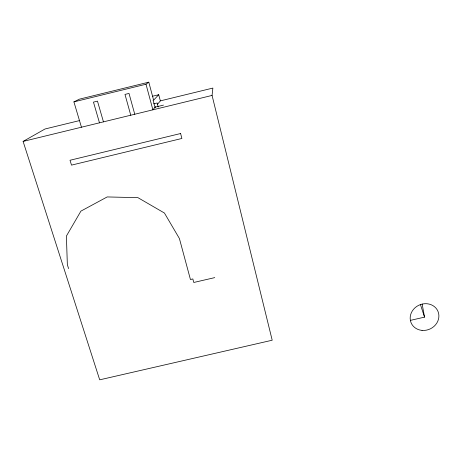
<?xml version="1.0" encoding="UTF-8"?>
<svg xmlns="http://www.w3.org/2000/svg" width="462" height="462" viewBox="0 0 462 462"><rect width="100%" height="100%" fill="white"/><g stroke="black" fill="none" stroke-linecap="round" stroke-linejoin="round"><path stroke-width="0.69" d="M79.366 120.622L45.01 128.996L23.1 141.418L99.7 379.828L272.199 340.223L212.064 95.426L212.878 88.075L160.349 100.878L157.276 104.568M155.521 106.67L152.887 109.829L145.998 84.228L148.787 82.172L153.609 100.173L158.714 94.727L160.349 100.878M81.456 127.217L73.914 101.877L79.424 99.157L148.787 82.172M73.914 101.877L145.998 84.228M152.425 96.263L158.714 94.727M153.679 103.835L157.144 102.991L158.241 107.103M155.538 107.051L163.467 105.122M23.1 141.418L212.064 95.426M214.749 277.622L193.78 282.467L192.839 278.956L190.442 279.51L179.4 238.513L164.426 213.028L137.93 197.661L107.19 196.939L80.902 211.128L66.395 236.07L67.348 264.68L68.595 268.618M410.372 320.38L424.532 317.134L422.158 304.077M420.443 304.573L424.532 317.134M99.48 122.828L93.463 102.119L97.476 101.138L103.459 121.858M130.763 115.217L124.983 94.41L129.008 93.422L134.76 114.241M153.084 100.133L155.134 107.785M180.602 133.524L70.022 160.262L71.506 165.125L181.889 138.467L180.602 133.524M422.049 330.394A14.605 13.127 -24.2 0 0 438.028 311.486A14.605 13.127 -24.2 0 0 413.519 309.315A14.605 13.127 -24.2 0 0 422.049 330.394"/></g></svg>
